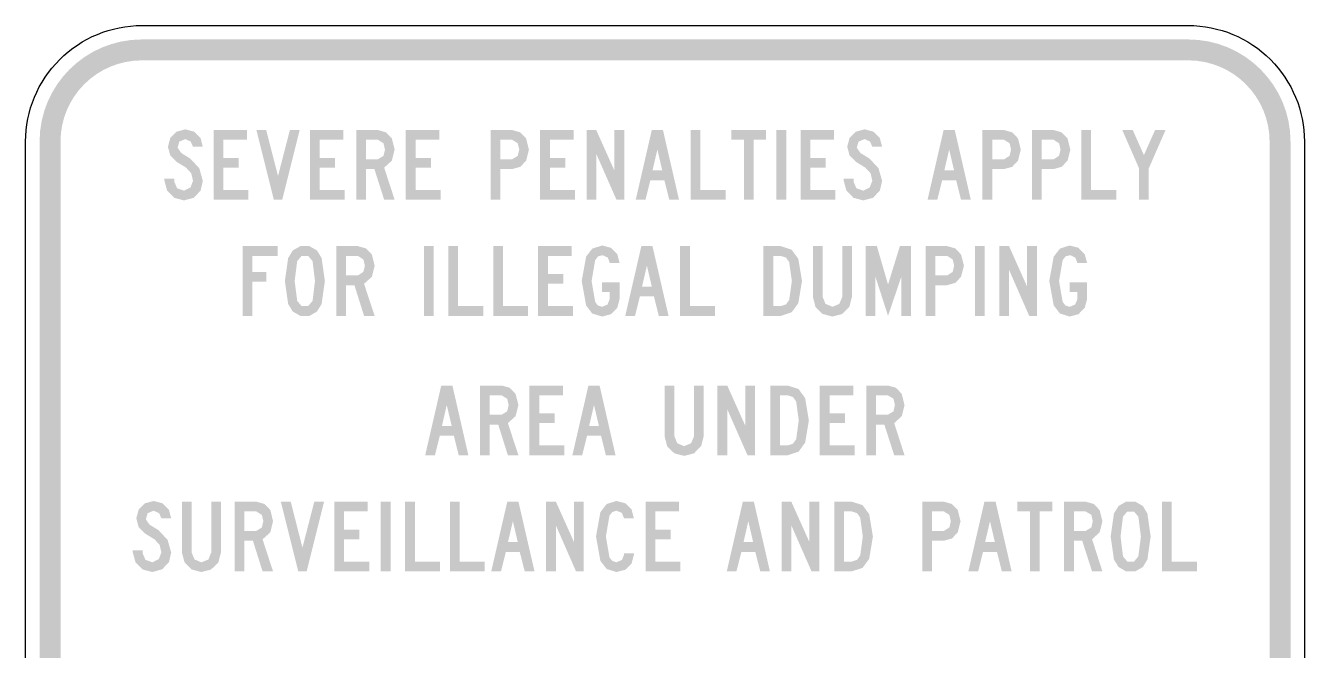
# Model space of a CAD drawing. Extents: x 140 to 250, y 149 to 261.
# Drawn here: x 140 to 250, y 207.6 to 261.4 of the extents above; entities that cross this region are included whole.
import ezdxf

# ---------------------------------------------------------------- set-up
doc = ezdxf.new("R2010")
doc.units = 0
doc.layers.add('green', color=98, linetype='CONTINUOUS')
doc.layers.add('L35', color=3, linetype='CONTINUOUS')

msp = doc.modelspace()

# ---------------------------------------------------------------- hatches: boundary and pattern name
at = {"layer": 'green'}
h = msp.add_hatch(color=256, dxfattribs=at)
edge = h.paths.add_edge_path(flags=16)
edge.add_line((143, 176.4), (143, 251.4))
edge.add_arc((150, 251.4), 7, 90, 180, ccw=False)
edge.add_line((150, 258.4), (240, 258.4))
edge.add_arc((240, 251.4), 7, 0, 90, ccw=False)
edge.add_line((247, 251.4), (247, 176.4))
edge.add_arc((240, 176.4), 7, -90, 0, ccw=False)
edge.add_line((240, 169.4), (150, 169.4))
edge.add_arc((150, 176.4), 7, 180, 270, ccw=False)
edge = h.paths.add_edge_path()
edge.add_line((141.2, 176.4), (141.2, 251.4))
edge.add_arc((150, 251.4), 8.8, 90, 180, ccw=False)
edge.add_line((150, 260.2), (240, 260.2))
edge.add_arc((240, 251.4), 8.8, 0, 90, ccw=False)
edge.add_line((248.8, 251.4), (248.8, 176.4))
edge.add_arc((240, 176.4), 8.8, -90, 0, ccw=False)
edge.add_line((240, 167.6), (150, 167.6))
edge.add_arc((150, 176.4), 8.8, 180, 270, ccw=False)
h = msp.add_hatch(color=256, dxfattribs=at)
h.paths.add_polyline_path([(228.89, 251.26), (229.02, 250.72), (228.89, 250.18), (228.42, 249.88), (227.39, 249.88), (227.39, 251.56), (228.42, 251.56)], flags=16)
h.paths.add_polyline_path([(229.62, 251.68), (229.86, 250.72), (229.62, 249.76), (229.11, 249.23), (228.42, 249.04), (227.39, 249.04), (227.39, 246.4), (226.56, 246.4), (226.56, 252.4), (228.42, 252.4), (229.11, 252.2)])
h.paths.add_polyline_path([(225.36, 251.68), (225.6, 250.72), (225.36, 249.76), (224.86, 249.23), (224.16, 249.04), (223.14, 249.04), (223.14, 246.4), (222.3, 246.4), (222.3, 252.4), (224.16, 252.4), (224.86, 252.2)])
h.paths.add_polyline_path([(224.64, 251.26), (224.76, 250.72), (224.64, 250.18), (224.16, 249.88), (223.14, 249.88), (223.14, 251.56), (224.16, 251.56)], flags=16)
h.paths.add_polyline_path([(212.05, 247.18), (211.46, 247.38), (211.21, 247.96), (211.21, 248.2), (210.37, 248.2), (210.37, 248.02), (210.6, 247.18), (211.21, 246.56), (212.05, 246.34), (212.88, 246.56), (213.48, 247.18), (213.67, 248.02), (213.36, 249.11), (212.59, 249.94), (211.81, 250.42), (211.49, 250.88), (211.65, 251.41), (212.17, 251.62), (212.63, 251.41), (212.83, 250.96), (213.67, 250.96), (213.47, 251.71), (212.92, 252.26), (212.17, 252.46), (211.42, 252.26), (210.87, 251.71), (210.67, 250.96), (210.88, 250.19), (211.45, 249.64), (212.23, 249.16), (212.68, 248.67), (212.83, 248.02), (212.6, 247.45)])
h.paths.add_polyline_path([(182.33, 251.26), (182.46, 250.72), (182.33, 250.18), (181.85, 249.88), (180.83, 249.88), (180.83, 251.56), (181.85, 251.56)], flags=16)
h.paths.add_polyline_path([(183.05, 251.68), (183.29, 250.72), (183.05, 249.76), (182.55, 249.23), (181.85, 249.04), (180.83, 249.04), (180.83, 246.4), (179.99, 246.4), (179.99, 252.4), (181.85, 252.4), (182.55, 252.2)])
h.paths.add_polyline_path([(168.44, 252.4), (168.44, 246.4), (169.28, 246.4), (169.28, 249.04), (170, 249.04), (170.84, 246.4), (171.74, 246.4), (170.84, 249.16), (171.5, 249.76), (171.74, 250.72), (171.5, 251.68), (171, 252.2), (170.3, 252.4)])
h.paths.add_polyline_path([(170.78, 251.26), (170.91, 250.72), (170.78, 250.18), (170.3, 249.88), (169.28, 249.88), (169.28, 251.56), (170.3, 251.56)], flags=16)
h.paths.add_polyline_path([(153.62, 247.18), (153.03, 247.38), (152.78, 247.96), (152.78, 248.2), (151.94, 248.2), (151.94, 248.02), (152.17, 247.18), (152.78, 246.56), (153.62, 246.34), (154.45, 246.56), (155.05, 247.18), (155.24, 248.02), (154.94, 249.11), (154.16, 249.94), (153.39, 250.42), (153.07, 250.88), (153.22, 251.41), (153.74, 251.62), (154.2, 251.41), (154.4, 250.96), (155.24, 250.96), (155.05, 251.71), (154.5, 252.26), (153.74, 252.46), (152.99, 252.26), (152.44, 251.71), (152.24, 250.96), (152.45, 250.19), (153.02, 249.64), (153.8, 249.16), (154.25, 248.67), (154.4, 248.02), (154.18, 247.45)])
h.paths.add_polyline_path([(219.86, 248.92), (219.02, 248.92), (219.44, 250.72)], flags=16)
h.paths.add_polyline_path([(217.58, 246.4), (218.96, 252.4), (219.92, 252.4), (221.3, 246.4), (220.46, 246.4), (220.04, 248.08), (218.84, 248.08), (218.42, 246.4)])
h.paths.add_polyline_path([(230.81, 246.4), (230.81, 252.4), (231.65, 252.4), (231.65, 247.24), (233.81, 247.24), (233.81, 246.4)])
h.paths.add_polyline_path([(235.77, 246.4), (236.61, 246.4), (236.61, 249.1), (238.05, 252.4), (237.15, 252.4), (236.19, 250.24), (235.23, 252.4), (234.33, 252.4), (235.77, 249.1)])
h.paths.add_polyline_path([(184.25, 246.4), (184.25, 252.4), (187.13, 252.4), (187.13, 251.56), (185.09, 251.56), (185.09, 250), (186.41, 250), (186.41, 249.16), (185.09, 249.16), (185.09, 247.24), (187.25, 247.24), (187.25, 246.4)])
h.paths.add_polyline_path([(188.25, 246.4), (188.25, 252.4), (189.08, 252.4), (190.64, 248.92), (190.64, 252.4), (191.49, 252.4), (191.49, 246.4), (190.82, 246.4), (189.08, 250.36), (189.08, 246.4)])
h.paths.add_polyline_path([(194.76, 248.92), (193.92, 248.92), (194.34, 250.72)], flags=16)
h.paths.add_polyline_path([(192.48, 246.4), (193.86, 252.4), (194.82, 252.4), (196.2, 246.4), (195.36, 246.4), (194.94, 248.08), (193.74, 248.08), (193.32, 246.4)])
h.paths.add_polyline_path([(197.2, 246.4), (197.2, 252.4), (198.04, 252.4), (198.04, 247.24), (200.2, 247.24), (200.2, 246.4)])
h.paths.add_polyline_path([(201.78, 246.4), (201.78, 251.56), (200.7, 251.56), (200.7, 252.4), (203.69, 252.4), (203.69, 251.56), (202.62, 251.56), (202.62, 246.4)])
h.paths.add_polyline_path([(204.58, 246.4), (204.58, 252.4), (205.42, 252.4), (205.42, 246.4)])
h.paths.add_polyline_path([(206.66, 246.4), (206.66, 252.4), (209.54, 252.4), (209.54, 251.56), (207.5, 251.56), (207.5, 250), (208.82, 250), (208.82, 249.16), (207.5, 249.16), (207.5, 247.24), (209.66, 247.24), (209.66, 246.4)])
h.paths.add_polyline_path([(156.16, 246.4), (156.16, 252.4), (159.04, 252.4), (159.04, 251.56), (157, 251.56), (157, 250), (158.32, 250), (158.32, 249.16), (157, 249.16), (157, 247.24), (159.16, 247.24), (159.16, 246.4)])
h.paths.add_polyline_path([(161.35, 246.4), (159.85, 252.4), (160.69, 252.4), (161.71, 248.44), (162.73, 252.4), (163.57, 252.4), (162.07, 246.4)])
h.paths.add_polyline_path([(164.45, 246.4), (164.45, 252.4), (167.33, 252.4), (167.33, 251.56), (165.29, 251.56), (165.29, 250), (166.61, 250), (166.61, 249.16), (165.29, 249.16), (165.29, 247.24), (167.45, 247.24), (167.45, 246.4)])
h.paths.add_polyline_path([(172.7, 246.4), (172.7, 252.4), (175.58, 252.4), (175.58, 251.56), (173.54, 251.56), (173.54, 250), (174.86, 250), (174.86, 249.16), (173.54, 249.16), (173.54, 247.24), (175.7, 247.24), (175.7, 246.4)])
h = msp.add_hatch(color=256, dxfattribs=at)
h.paths.add_polyline_path([(231.3, 237.84), (231.1, 237.09), (230.56, 236.54), (229.8, 236.34), (228.97, 236.6), (228.43, 237.3), (228.05, 239.4), (228.43, 241.5), (228.97, 242.19), (229.8, 242.46), (230.56, 242.26), (231.1, 241.71), (231.3, 240.96), (230.47, 240.96), (230.29, 241.41), (229.86, 241.62), (229.46, 241.53), (229.2, 241.2), (228.89, 239.4), (229.2, 237.6), (229.44, 237.29), (229.8, 237.18), (230.27, 237.37), (230.47, 237.84), (230.47, 238.44), (229.8, 238.44), (229.8, 239.28), (231.3, 239.28)])
h.paths.add_polyline_path([(220.46, 241.68), (220.71, 240.72), (220.46, 239.76), (219.97, 239.24), (219.27, 239.04), (218.25, 239.04), (218.25, 236.4), (217.41, 236.4), (217.41, 242.4), (219.27, 242.4), (219.97, 242.21)])
h.paths.add_polyline_path([(219.74, 241.26), (219.87, 240.72), (219.74, 240.18), (219.27, 239.88), (218.25, 239.88), (218.25, 241.56), (219.27, 241.56)], flags=16)
h.paths.add_polyline_path([(209.4, 237.18), (208.8, 237.43), (208.56, 238.02), (208.56, 242.4), (207.72, 242.4), (207.72, 238.02), (207.94, 237.17), (208.55, 236.56), (209.4, 236.34), (210.24, 236.56), (210.85, 237.17), (211.07, 238.02), (211.07, 242.4), (210.24, 242.4), (210.24, 238.02), (209.99, 237.43)])
h.paths.add_polyline_path([(191.09, 237.84), (190.89, 237.09), (190.34, 236.54), (189.59, 236.34), (188.74, 236.6), (188.21, 237.3), (187.83, 239.4), (188.21, 241.5), (188.74, 242.19), (189.59, 242.46), (190.34, 242.26), (190.89, 241.71), (191.09, 240.96), (190.24, 240.96), (190.08, 241.41), (189.65, 241.62), (189.25, 241.53), (188.99, 241.2), (188.68, 239.4), (188.99, 237.6), (189.22, 237.29), (189.59, 237.18), (190.05, 237.37), (190.24, 237.84), (190.24, 238.44), (189.59, 238.44), (189.59, 239.28), (191.09, 239.28)])
h.paths.add_polyline_path([(166.72, 242.4), (166.72, 236.4), (167.55, 236.4), (167.55, 239.04), (168.28, 239.04), (169.11, 236.4), (170.02, 236.4), (169.11, 239.16), (169.78, 239.76), (170.02, 240.72), (169.78, 241.68), (169.27, 242.21), (168.58, 242.4)])
h.paths.add_polyline_path([(169.05, 241.26), (169.18, 240.72), (169.05, 240.18), (168.58, 239.88), (167.55, 239.88), (167.55, 241.56), (168.58, 241.56)], flags=16)
h.paths.add_polyline_path([(204.3, 237.24), (204.96, 237.24), (205.41, 237.39), (205.68, 237.78), (205.91, 239.4), (205.68, 241.02), (205.41, 241.41), (204.96, 241.56), (204.3, 241.56)], flags=16)
h.paths.add_polyline_path([(203.46, 236.4), (204.96, 236.4), (205.88, 236.7), (206.46, 237.48), (206.78, 239.4), (206.46, 241.32), (205.88, 242.1), (204.96, 242.4), (203.46, 242.4)])
h.paths.add_polyline_path([(212.26, 236.4), (212.26, 242.4), (213.22, 242.4), (214.18, 239.1), (215.2, 242.4), (216.16, 242.4), (216.16, 236.4), (215.32, 236.4), (215.32, 239.76), (214.18, 236.4), (213.1, 239.76), (213.1, 236.4)])
h.paths.add_polyline_path([(221.66, 236.4), (221.66, 242.4), (222.5, 242.4), (222.5, 236.4)])
h.paths.add_polyline_path([(223.75, 236.4), (223.75, 242.4), (224.59, 242.4), (226.14, 238.92), (226.14, 242.4), (226.99, 242.4), (226.99, 236.4), (226.32, 236.4), (224.59, 240.36), (224.59, 236.4)])
h.paths.add_polyline_path([(174.27, 236.4), (174.27, 242.4), (175.11, 242.4), (175.11, 236.4)])
h.paths.add_polyline_path([(176.36, 236.4), (176.36, 242.4), (177.2, 242.4), (177.2, 237.24), (179.36, 237.24), (179.36, 236.4)])
h.paths.add_polyline_path([(180.22, 236.4), (180.22, 242.4), (181.06, 242.4), (181.06, 237.24), (183.22, 237.24), (183.22, 236.4)])
h.paths.add_polyline_path([(184.08, 236.4), (184.08, 242.4), (186.96, 242.4), (186.96, 241.56), (184.92, 241.56), (184.92, 240), (186.24, 240), (186.24, 239.16), (184.92, 239.16), (184.92, 237.24), (187.08, 237.24), (187.08, 236.4)])
h.paths.add_polyline_path([(193.86, 238.92), (193.02, 238.92), (193.44, 240.72)], flags=16)
h.paths.add_polyline_path([(191.58, 236.4), (192.96, 242.4), (193.92, 242.4), (195.3, 236.4), (194.46, 236.4), (194.04, 238.08), (192.84, 238.08), (192.42, 236.4)])
h.paths.add_polyline_path([(196.3, 236.4), (196.3, 242.4), (197.14, 242.4), (197.14, 237.24), (199.3, 237.24), (199.3, 236.4)])
h.paths.add_polyline_path([(158.67, 236.4), (158.67, 242.4), (161.67, 242.4), (161.67, 241.56), (159.51, 241.56), (159.51, 240.18), (160.71, 240.18), (160.71, 239.34), (159.51, 239.34), (159.51, 236.4)])
h.paths.add_polyline_path([(164.68, 237.69), (164.89, 239.4), (164.68, 241.11), (164.31, 241.55), (163.73, 241.55), (163.36, 241.11), (163.14, 239.4), (163.36, 237.69), (163.73, 237.25), (164.31, 237.25)], flags=16)
h.paths.add_polyline_path([(165.46, 237.42), (165.74, 239.4), (165.46, 241.38), (165.06, 242.03), (164.4, 242.41), (163.64, 242.41), (162.98, 242.03), (162.58, 241.38), (162.3, 239.4), (162.58, 237.42), (162.98, 236.77), (163.64, 236.39), (164.4, 236.39), (165.06, 236.77)])
h = msp.add_hatch(color=256, dxfattribs=at)
h.paths.add_polyline_path([(212.31, 230.4), (212.31, 224.4), (213.15, 224.4), (213.15, 227.04), (213.86, 227.04), (214.71, 224.4), (215.6, 224.4), (214.71, 227.16), (215.36, 227.76), (215.6, 228.72), (215.36, 229.68), (214.86, 230.21), (214.16, 230.4)])
h.paths.add_polyline_path([(214.65, 229.26), (214.77, 228.72), (214.65, 228.18), (214.16, 227.88), (213.15, 227.88), (213.15, 229.56), (214.16, 229.56)], flags=16)
h.paths.add_polyline_path([(196.64, 225.18), (196.05, 225.43), (195.81, 226.02), (195.81, 230.4), (194.96, 230.4), (194.96, 226.02), (195.18, 225.18), (195.8, 224.56), (196.64, 224.34), (197.49, 224.56), (198.1, 225.18), (198.32, 226.02), (198.32, 230.4), (197.49, 230.4), (197.49, 226.02), (197.24, 225.43)])
h.paths.add_polyline_path([(179.09, 230.4), (179.09, 224.4), (179.92, 224.4), (179.92, 227.04), (180.65, 227.04), (181.48, 224.4), (182.39, 224.4), (181.48, 227.16), (182.14, 227.76), (182.39, 228.72), (182.14, 229.68), (181.64, 230.21), (180.94, 230.4)])
h.paths.add_polyline_path([(181.42, 229.26), (181.55, 228.72), (181.42, 228.18), (180.94, 227.88), (179.92, 227.88), (179.92, 229.56), (180.94, 229.56)], flags=16)
h.paths.add_polyline_path([(199.51, 224.4), (199.51, 230.4), (200.35, 230.4), (201.91, 226.92), (201.91, 230.4), (202.75, 230.4), (202.75, 224.4), (202.09, 224.4), (200.35, 228.36), (200.35, 224.4)])
h.paths.add_polyline_path([(204.9, 225.24), (205.55, 225.24), (206, 225.39), (206.28, 225.78), (206.5, 227.4), (206.28, 229.02), (206, 229.41), (205.55, 229.56), (204.9, 229.56)], flags=16)
h.paths.add_polyline_path([(204.05, 224.4), (205.55, 224.4), (206.48, 224.7), (207.05, 225.48), (207.37, 227.4), (207.05, 229.32), (206.48, 230.1), (205.55, 230.4), (204.05, 230.4)])
h.paths.add_polyline_path([(208.31, 224.4), (208.31, 230.4), (211.19, 230.4), (211.19, 229.56), (209.15, 229.56), (209.15, 228), (210.47, 228), (210.47, 227.16), (209.15, 227.16), (209.15, 225.24), (211.31, 225.24), (211.31, 224.4)])
h.paths.add_polyline_path([(176.65, 226.92), (175.81, 226.92), (176.22, 228.72)], flags=16)
h.paths.add_polyline_path([(174.37, 224.4), (175.75, 230.4), (176.71, 230.4), (178.08, 224.4), (177.25, 224.4), (176.83, 226.08), (175.63, 226.08), (175.21, 224.4)])
h.paths.add_polyline_path([(183.34, 224.4), (183.34, 230.4), (186.22, 230.4), (186.22, 229.56), (184.18, 229.56), (184.18, 228), (185.5, 228), (185.5, 227.16), (184.18, 227.16), (184.18, 225.24), (186.34, 225.24), (186.34, 224.4)])
h.paths.add_polyline_path([(189.31, 226.92), (188.47, 226.92), (188.89, 228.72)], flags=16)
h.paths.add_polyline_path([(187.03, 224.4), (188.41, 230.4), (189.37, 230.4), (190.74, 224.4), (189.91, 224.4), (189.49, 226.08), (188.29, 226.08), (187.87, 224.4)])
h = msp.add_hatch(color=256, dxfattribs=at)
h.paths.add_polyline_path([(229.32, 220.4), (229.32, 214.4), (230.17, 214.4), (230.17, 217.04), (230.88, 217.04), (231.73, 214.4), (232.62, 214.4), (231.73, 217.16), (232.38, 217.76), (232.62, 218.72), (232.38, 219.68), (231.88, 220.2), (231.18, 220.4)])
h.paths.add_polyline_path([(231.67, 219.26), (231.79, 218.72), (231.67, 218.18), (231.18, 217.88), (230.17, 217.88), (230.17, 219.56), (231.18, 219.56)], flags=16)
h.paths.add_polyline_path([(219.46, 219.26), (219.58, 218.72), (219.46, 218.18), (218.98, 217.88), (217.96, 217.88), (217.96, 219.56), (218.98, 219.56)], flags=16)
h.paths.add_polyline_path([(220.18, 219.68), (220.42, 218.72), (220.18, 217.76), (219.68, 217.23), (218.98, 217.04), (217.96, 217.04), (217.96, 214.4), (217.12, 214.4), (217.12, 220.4), (218.98, 220.4), (219.68, 220.2)])
h.paths.add_polyline_path([(192.32, 215.84), (192.13, 215.09), (191.58, 214.54), (190.82, 214.34), (189.98, 214.6), (189.44, 215.3), (189.06, 217.4), (189.44, 219.5), (189.98, 220.2), (190.82, 220.46), (191.58, 220.26), (192.13, 219.71), (192.32, 218.96), (191.48, 218.96), (191.29, 219.43), (190.82, 219.62), (190.46, 219.5), (190.22, 219.2), (189.91, 217.4), (190.22, 215.6), (190.46, 215.3), (190.82, 215.18), (191.29, 215.38), (191.48, 215.84), (191.48, 215.96), (192.32, 215.96)])
h.paths.add_polyline_path([(160.32, 219.26), (160.45, 218.72), (160.32, 218.18), (159.84, 217.88), (158.82, 217.88), (158.82, 219.56), (159.84, 219.56)], flags=16)
h.paths.add_polyline_path([(157.99, 220.4), (157.99, 214.4), (158.82, 214.4), (158.82, 217.04), (159.55, 217.04), (160.38, 214.4), (161.28, 214.4), (160.38, 217.16), (161.05, 217.76), (161.28, 218.72), (161.05, 219.68), (160.54, 220.2), (159.84, 220.4)])
h.paths.add_polyline_path([(155.12, 215.18), (154.53, 215.42), (154.28, 216.02), (154.28, 220.4), (153.44, 220.4), (153.44, 216.02), (153.67, 215.18), (154.28, 214.56), (155.12, 214.34), (155.96, 214.56), (156.58, 215.18), (156.8, 216.02), (156.8, 220.4), (155.96, 220.4), (155.96, 216.02), (155.72, 215.42)])
h.paths.add_polyline_path([(151.02, 219.62), (151.48, 219.41), (151.68, 218.96), (152.52, 218.96), (152.32, 219.71), (151.77, 220.26), (151.02, 220.46), (150.27, 220.26), (149.72, 219.71), (149.52, 218.96), (149.73, 218.19), (150.3, 217.64), (151.08, 217.16), (151.53, 216.67), (151.68, 216.02), (151.45, 215.45), (150.9, 215.18), (150.31, 215.39), (150.06, 215.96), (150.06, 216.2), (149.22, 216.2), (149.22, 216.02), (149.45, 215.18), (150.06, 214.56), (150.9, 214.34), (151.73, 214.57), (152.33, 215.18), (152.52, 216.02), (152.21, 217.11), (151.44, 217.94), (150.66, 218.42), (150.34, 218.88), (150.5, 219.41)])
h.paths.add_polyline_path([(226.38, 214.4), (226.38, 219.56), (225.31, 219.56), (225.31, 220.4), (228.3, 220.4), (228.3, 219.56), (227.23, 219.56), (227.23, 214.4)])
h.paths.add_polyline_path([(223.37, 216.92), (222.53, 216.92), (222.95, 218.72)], flags=16)
h.paths.add_polyline_path([(221.09, 214.4), (222.47, 220.4), (223.43, 220.4), (224.81, 214.4), (223.97, 214.4), (223.55, 216.08), (222.35, 216.08), (221.93, 214.4)])
h.paths.add_polyline_path([(235.71, 215.69), (235.93, 217.4), (235.71, 219.11), (235.34, 219.55), (234.76, 219.55), (234.39, 219.11), (234.18, 217.4), (234.39, 215.69), (234.76, 215.24), (235.34, 215.24)], flags=16)
h.paths.add_polyline_path([(236.49, 215.42), (236.77, 217.4), (236.49, 219.38), (236.1, 220.03), (235.43, 220.41), (234.67, 220.41), (234.01, 220.03), (233.61, 219.38), (233.33, 217.4), (233.61, 215.42), (234.01, 214.77), (234.67, 214.39), (235.43, 214.39), (236.1, 214.77)])
h.paths.add_polyline_path([(237.75, 214.4), (237.75, 220.4), (238.59, 220.4), (238.59, 215.24), (240.75, 215.24), (240.75, 214.4)])
h.paths.add_polyline_path([(202.58, 216.92), (201.75, 216.92), (202.16, 218.72)], flags=16)
h.paths.add_polyline_path([(200.31, 214.4), (201.69, 220.4), (202.64, 220.4), (204.02, 214.4), (203.19, 214.4), (202.76, 216.08), (201.57, 216.08), (201.14, 214.4)])
h.paths.add_polyline_path([(205.02, 214.4), (205.02, 220.4), (205.86, 220.4), (207.42, 216.92), (207.42, 220.4), (208.26, 220.4), (208.26, 214.4), (207.6, 214.4), (205.86, 218.36), (205.86, 214.4)])
h.paths.add_polyline_path([(210.4, 215.24), (211.07, 215.24), (211.52, 215.39), (211.79, 215.78), (212.01, 217.4), (211.79, 219.02), (211.52, 219.41), (211.07, 219.56), (210.4, 219.56)], flags=16)
h.paths.add_polyline_path([(209.57, 214.4), (211.07, 214.4), (211.99, 214.7), (212.56, 215.48), (212.88, 217.4), (212.56, 219.32), (211.99, 220.1), (211.07, 220.4), (209.57, 220.4)])
h.paths.add_polyline_path([(163.45, 214.4), (161.95, 220.4), (162.8, 220.4), (163.81, 216.44), (164.83, 220.4), (165.67, 220.4), (164.17, 214.4)])
h.paths.add_polyline_path([(166.55, 214.4), (166.55, 220.4), (169.43, 220.4), (169.43, 219.56), (167.39, 219.56), (167.39, 218), (168.71, 218), (168.71, 217.16), (167.39, 217.16), (167.39, 215.24), (169.55, 215.24), (169.55, 214.4)])
h.paths.add_polyline_path([(170.55, 214.4), (170.55, 220.4), (171.39, 220.4), (171.39, 214.4)])
h.paths.add_polyline_path([(172.63, 214.4), (172.63, 220.4), (173.48, 220.4), (173.48, 215.24), (175.63, 215.24), (175.63, 214.4)])
h.paths.add_polyline_path([(176.49, 214.4), (176.49, 220.4), (177.34, 220.4), (177.34, 215.24), (179.49, 215.24), (179.49, 214.4)])
h.paths.add_polyline_path([(182.33, 216.92), (181.49, 216.92), (181.91, 218.72)], flags=16)
h.paths.add_polyline_path([(180.05, 214.4), (181.43, 220.4), (182.39, 220.4), (183.77, 214.4), (182.93, 214.4), (182.5, 216.08), (181.31, 216.08), (180.89, 214.4)])
h.paths.add_polyline_path([(184.76, 214.4), (184.76, 220.4), (185.61, 220.4), (187.17, 216.92), (187.17, 220.4), (188, 220.4), (188, 214.4), (187.34, 214.4), (185.61, 218.36), (185.61, 214.4)])
h.paths.add_polyline_path([(193.32, 214.4), (193.32, 220.4), (196.19, 220.4), (196.19, 219.56), (194.16, 219.56), (194.16, 218), (195.48, 218), (195.48, 217.16), (194.16, 217.16), (194.16, 215.24), (196.31, 215.24), (196.31, 214.4)])

# ---------------------------------------------------------------- linework, layer by layer
at = {"layer": 'L35'}
msp.add_lwpolyline([(140, 176.4), (140, 251.4, -0.414214), (150, 261.4), (240, 261.4, -0.414214), (250, 251.4), (250, 176.4, -0.414214), (240, 166.4), (150, 166.4, -0.414214)], format="xyb", close=True, dxfattribs=at)

doc.saveas('drawing.dxf')
